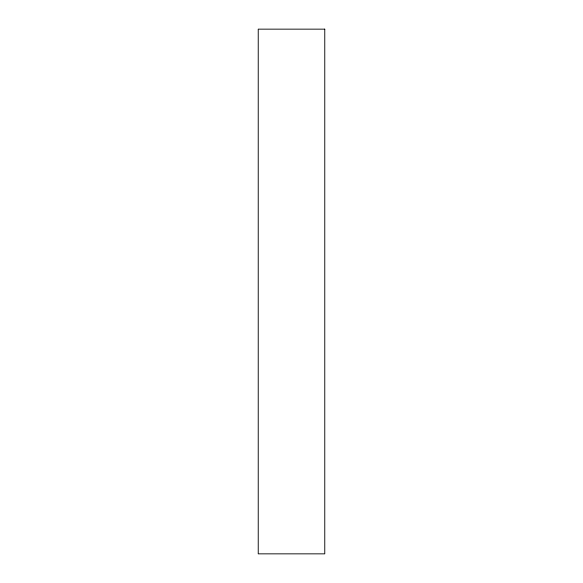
<?xml version="1.0" encoding="UTF-8"?>
<svg xmlns="http://www.w3.org/2000/svg" width="583" height="583" viewBox="0 0 583 583"><rect width="100%" height="100%" fill="white"/><g stroke="black" fill="none" stroke-linecap="round" stroke-linejoin="round"><path stroke-width="0.87" d="M324.767 29.15L258.233 29.15L258.233 553.85L324.767 553.85L324.767 29.15"/></g></svg>
